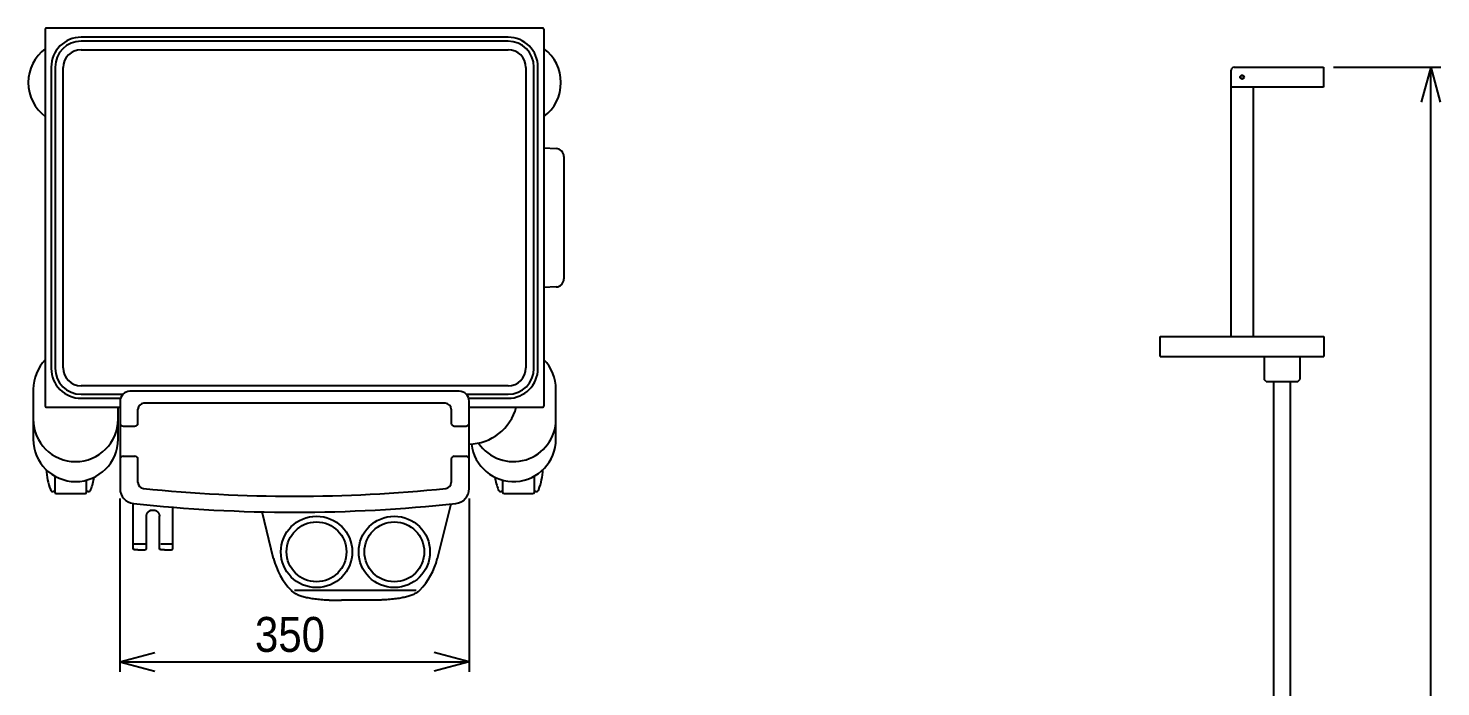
# Model space of a CAD drawing. Extents: x -6693 to -5277, y -1387 to 428.
# Drawn here: x -6693 to -5277, y -232 to 428 of the extents above; entities that cross this region are included whole.
import ezdxf

# ---------------------------------------------------------------- set-up
doc = ezdxf.new("R2010")
doc.units = 0
doc.header["$MEASUREMENT"] = 0
doc.layers.add('1', color=7, linetype='CONTINUOUS')
doc.dimstyles.new('DMST_1', dxfattribs={"dimtxt": 35, "dimasz": 35, "dimexe": 10, "dimexo": 10, "dimgap": 0.09, "dimtad": 1, "dimdec": 4, "dimzin": 9, "dimdsep": 46, "dimtxsty": 'Standard', "dimcen": 0, "dimclrd": 2, "dimclre": 2, "dimclrt": 2, "dimadec": 0, "dimazin": 0, "dimtfac": 1, "dimtdec": 4, "dimtofl": 0, "dimtmove": 0, "dimatfit": 3, "dimfxl": 0, "dimtolj": 1, "dimtzin": 0, "dimarcsym": 0})

# ---------------------------------------------------------------- blocks, each defined once
blk = doc.blocks.new('*D0')
at = {"layer": '1', "color": 2}
for p, q in [((-5384.7, 388.8), (-5277.2, 388.8)), ((-5287.2, 388.8), (-5296.7, 353.8)), ((-5287.2, -1319.2), (-5287.2, 388.8)), ((-5287.2, 388.8), (-5277.8, 353.8)), ((-5287.2, -1319.2), (-5296.7, -1284.2)), ((-5287.2, -1319.2), (-5277.8, -1284.2)), ((-5470.9, -1319.2), (-5277.2, -1319.2))]:
    blk.add_line(p, q, dxfattribs=at)
at = {"layer": '1', "color": 2, "width": 0.9}
blk.add_text('1710', height=35, rotation=90, dxfattribs=at).set_placement((-5297.2, -505.9))
blk = doc.blocks.new('*D4')
at = {"layer": '1', "color": 2}
for p, q in [((-6601.3, -43.7), (-6601.3, -217.4)), ((-6251.3, -43.7), (-6251.3, -217.4)), ((-6601.3, -207.4), (-6566.3, -197.9)), ((-6251.3, -207.4), (-6286.3, -197.9)), ((-6601.3, -207.4), (-6251.3, -207.4)), ((-6601.3, -207.4), (-6566.3, -216.8)), ((-6251.3, -207.4), (-6286.3, -216.8))]:
    blk.add_line(p, q, dxfattribs=at)
at = {"layer": '1', "color": 2, "width": 0.9}
blk.add_text('350', height=35, dxfattribs=at).set_placement((-6466, -197.4))

msp = doc.modelspace()

# ---------------------------------------------------------------- linework, layer by layer
at = {"layer": '1', "color": 7}
for p, q in [((-6676.27111, 426.86191), (-6676.27111, 48.86191)), ((-6642.01237, 427.86191), (-6675.27111, 427.86191)), ((-6177.27111, 427.86191), (-6642.01237, 427.86191)), ((-6176.27111, 426.86191), (-6176.27111, 48.86191)), ((-6212.27111, 418.86191), (-6640.27111, 418.86191)), ((-6670.27111, 388.86191), (-6670.27111, 86.86191)), ((-6182.27111, 86.86191), (-6182.27111, 388.86191)), ((-5487.34066, 368.84413), (-5487.34066, 385.84413)), ((-5484.34066, 388.84413), (-5394.73166, 388.84413)), ((-5394.73166, 388.84413), (-5394.73166, 368.84413)), ((-5394.73166, 368.84413), (-5487.34066, 368.84413)), ((-5487.34066, 118.84413), (-5487.34066, 368.84413)), ((-5465.34066, 368.84413), (-5465.34066, 118.84413)), ((-6176.27111, 307.86191), (-6163.87161, 307.24193)), ((-6156.27111, 299.25191), (-6156.27111, 176.4719)), ((-6163.87161, 168.48188), (-6176.27111, 167.86191)), ((-5558.34066, 98.84413), (-5558.34066, 118.84413)), ((-5558.34066, 118.84413), (-5394.34066, 118.84413)), ((-5487.34066, 118.84413), (-5465.34066, 118.84413)), ((-5394.34066, 118.84413), (-5394.34066, 98.84413)), ((-5558.34066, 98.84413), (-5394.34066, 98.84413)), ((-5454.34066, 98.84413), (-5454.34066, 75.84413)), ((-5418.34066, 98.84413), (-5418.34066, 75.84413)), ((-5452.34066, 73.84413), (-5454.34066, 75.84413)), ((-5452.34066, 73.84413), (-5420.34066, 73.84413)), ((-5444.99066, 73.84413), (-5444.99066, -484.65587)), ((-5427.69066, -484.65587), (-5427.69066, 73.84413)), ((-5420.34066, 73.84413), (-5418.34066, 75.84413)), ((-6688.27111, 65.86191), (-6688.27111, 15.86191)), ((-6640.27111, 56.86191), (-6600.8105, 56.86191)), ((-6261.27111, 63.86191), (-6591.27111, 63.86191)), ((-6251.73172, 56.86191), (-6212.27111, 56.86191)), ((-6164.27111, 15.86191), (-6164.27111, 65.86191)), ((-6675.27111, 47.86191), (-6601.27111, 47.86191)), ((-6603.27111, 15.86191), (-6603.27111, 47.86191)), ((-6601.27111, 53.86191), (-6601.27111, 31.86191)), ((-6583.27111, 31.86191), (-6583.27111, 45.86191)), ((-6275.27111, 51.86191), (-6577.27111, 51.86191)), ((-6269.27111, 45.86191), (-6269.27111, 31.86191)), ((-6251.27111, -33.73671), (-6251.27111, 53.86191)), ((-6251.27111, 47.86191), (-6177.27111, 47.86191)), ((-6601.27111, 31.86191), (-6601.27111, -4.13809)), ((-6598.27111, 28.86191), (-6586.27111, 28.86191)), ((-6266.27111, 28.86191), (-6254.27111, 28.86191)), ((-6601.27111, -4.13809), (-6601.27111, -33.73671)), ((-6598.27111, -1.13809), (-6586.27111, -1.13809)), ((-6583.27111, -27.6477), (-6583.27111, -4.13809)), ((-6269.27111, -4.13809), (-6269.27111, -27.6477)), ((-6266.27111, -1.13809), (-6254.27111, -1.13809)), ((-6666.77111, -21.08738), (-6666.77111, -37.13809)), ((-6634.77111, -37.13809), (-6634.77111, -25.18989)), ((-6217.77111, -25.18989), (-6217.77111, -37.13809)), ((-6185.77111, -37.13809), (-6185.77111, -21.08738)), ((-6666.77111, -36.63809), (-6668.23661, -36.63809)), ((-6665.27111, -38.63809), (-6636.27111, -38.63809)), ((-6633.3056, -36.63809), (-6634.77111, -36.63809)), ((-6217.77111, -36.63809), (-6219.23661, -36.63809)), ((-6216.27111, -38.63809), (-6187.27111, -38.63809)), ((-6184.3056, -36.63809), (-6185.77111, -36.63809)), ((-6588.27111, -48.60278), (-6588.27111, -93.92844)), ((-6548.27111, -93.92844), (-6548.27111, -52.41184)), ((-6269.73342, -49.19103), (-6283.27111, -104.13809)), ((-6574.77111, -93.92844), (-6574.77111, -61.45661)), ((-6561.77111, -93.92844), (-6561.77111, -61.45661)), ((-6447.27111, -104.13809), (-6458.8782, -57.02695)), ((-6583.27111, -95.22254), (-6579.77111, -95.22254)), ((-6556.77111, -95.22254), (-6553.27111, -95.22254)), ((-6351.17596, -145.63809), (-6379.36626, -145.63809))]:
    msp.add_line(p, q, dxfattribs=at)
at = {"layer": '1', "color": 2}
for p, q in [((-6212.27111, 414.86191), (-6640.27111, 414.86191)), ((-6640.27111, 406.36191), (-6212.27111, 406.36191)), ((-6666.27111, 388.86191), (-6666.27111, 86.86191)), ((-6658.27111, 87.36191), (-6658.27111, 388.36191)), ((-6194.27111, 388.36191), (-6194.27111, 87.36191)), ((-6186.27111, 86.86191), (-6186.27111, 388.86191)), ((-6212.27111, 69.36191), (-6640.27111, 69.36191)), ((-6640.27111, 60.86191), (-6598.41254, 60.86191)), ((-6254.12968, 60.86191), (-6212.27111, 60.86191)), ((-6587.03273, -88.9855), (-6576.03273, -88.9855)), ((-6560.50948, -88.9855), (-6549.50948, -88.9855)), ((-6426.42183, -135.63809), (-6304.22342, -135.63809))]:
    msp.add_line(p, q, dxfattribs=at)
at = {"layer": '1', "color": 7}
for points in [[(-6574.77111, -61.45661, -0.0205872265), (-6574.74925, -60.92773, -0.0204510792), (-6574.68566, -60.41786, -0.020139876), (-6574.5833, -59.92768, -0.0196857973), (-6574.44513, -59.45788, -0.0191282447), (-6574.27413, -59.00915, -0.01850947), (-6574.07325, -58.58217, -0.0178709058), (-6573.84547, -58.17763, -0.0172507366), (-6573.59375, -57.7962, -0.0166828358), (-6573.32106, -57.43858, -0.0161968987), (-6573.03036, -57.10546, -0.0158194796), (-6572.72461, -56.7975, -0.0155756594), (-6572.4068, -56.51541, -0.0154911575), (-6572.07987, -56.25987, -0.0155948225), (-6571.7468, -56.03155, -0.0159215388), (-6571.41055, -55.83115, -0.0165156572), (-6571.07409, -55.65935, -0.0174350473), (-6570.74039, -55.51684, -0.0211888488), (-6570.3892, -55.39729, -0.0199861873), (-6570.02292, -55.30494, -0.0176296479), (-6569.66387, -55.24304, -0.0144597156), (-6569.31062, -55.20549, -0.0106955106), (-6568.9617, -55.18621, -0.0065523382), (-6568.61568, -55.17911, -0.0022060543), (-6568.27111, -55.17809, -0.0022084003), (-6567.92653, -55.17911, -0.0065746912), (-6567.58051, -55.18621, -0.0107638447), (-6567.2316, -55.20549, -0.0146087627), (-6566.87834, -55.24304, -0.0178994327), (-6566.5193, -55.30494, -0.0204111072), (-6566.15302, -55.39729, -0.0190134609), (-6565.80182, -55.51684, -0.0178120841), (-6565.46812, -55.65935, -0.0168309663), (-6565.13166, -55.83115, -0.0161882694), (-6564.79542, -56.03155, -0.0158232043), (-6564.46235, -56.25987, -0.0156892767), (-6564.13542, -56.51541, -0.0157501559), (-6563.8176, -56.7975, -0.0159761455), (-6563.51186, -57.10546, -0.0163411886), (-6563.22116, -57.43858, -0.0168202981), (-6562.94846, -57.7962, -0.0173873576), (-6562.69674, -58.17763, -0.0180133387), (-6562.46896, -58.58217, -0.0186650941), (-6562.26809, -59.00915, -0.0193049935), (-6562.09708, -59.45788, -0.0198917032), (-6561.95892, -59.92768, -0.0203823289), (-6561.85656, -60.41786, -0.0207358818), (-6561.79296, -60.92773, -0.0209176273), (-6561.77111, -61.45661)], [(-6583.27111, -95.22254, -0.0026676349), (-6583.66311, -95.22047, -0.0028976372), (-6584.03911, -95.21425, -0.0031578329), (-6584.39911, -95.2039, -0.0034535609), (-6584.74311, -95.18941, -0.0037913428), (-6585.07111, -95.17077, -0.0041791934), (-6585.38311, -95.148, -0.0046270224), (-6585.67911, -95.12108, -0.0051471554), (-6585.95911, -95.09002, -0.005755008), (-6586.22311, -95.05482, -0.0064699526), (-6586.47111, -95.01548, -0.0073164189), (-6586.70311, -94.972, -0.0083252523), (-6586.91911, -94.92438, -0.0095353021), (-6587.11911, -94.87261, -0.0109950728), (-6587.30311, -94.81671, -0.0127639462), (-6587.47111, -94.75666, -0.0149117863), (-6587.62311, -94.69248, -0.0175143607), (-6587.75911, -94.62415, -0.020639578), (-6587.87911, -94.55168, -0.0243161863), (-6587.98311, -94.47507, -0.0284748201), (-6588.07111, -94.39432, -0.0328601247), (-6588.14311, -94.30942, -0.0369491038), (-6588.19911, -94.22039, -0.0399763135), (-6588.23911, -94.12721, -0.0411809787), (-6588.26311, -94.0299, -0.0402112047), (-6588.27111, -93.92844)], [(-6579.77111, -95.22254, 0.0026676349), (-6579.37911, -95.22047, 0.0028976372), (-6579.00311, -95.21425, 0.0031578329), (-6578.64311, -95.2039, 0.0034535609), (-6578.29911, -95.18941, 0.0037913428), (-6577.97111, -95.17077, 0.0041791934), (-6577.65911, -95.148, 0.0046270224), (-6577.36311, -95.12108, 0.0051471554), (-6577.08311, -95.09002, 0.005755008), (-6576.81911, -95.05482, 0.0064699526), (-6576.57111, -95.01548, 0.0073164189), (-6576.33911, -94.972, 0.0083252523), (-6576.12311, -94.92438, 0.0095353021), (-6575.92311, -94.87261, 0.0109950728), (-6575.73911, -94.81671, 0.0127639462), (-6575.57111, -94.75666, 0.0149117863), (-6575.41911, -94.69248, 0.0175143608), (-6575.28311, -94.62415, 0.020639578), (-6575.16311, -94.55168, 0.0243161863), (-6575.05911, -94.47507, 0.0284748202), (-6574.97111, -94.39432, 0.0328601247), (-6574.89911, -94.30942, 0.0369491038), (-6574.84311, -94.22039, 0.0399763135), (-6574.80311, -94.12721, 0.0411809786), (-6574.77911, -94.0299, 0.0402112047), (-6574.77111, -93.92844)], [(-6556.77111, -95.22254, -0.0026676349), (-6557.16311, -95.22047, -0.0028976372), (-6557.53911, -95.21425, -0.0031578329), (-6557.89911, -95.2039, -0.0034535609), (-6558.24311, -95.18941, -0.0037913428), (-6558.57111, -95.17077, -0.0041791934), (-6558.88311, -95.148, -0.0046270224), (-6559.17911, -95.12108, -0.0051471554), (-6559.45911, -95.09002, -0.005755008), (-6559.72311, -95.05482, -0.0064699526), (-6559.97111, -95.01548, -0.0073164189), (-6560.20311, -94.972, -0.0083252523), (-6560.41911, -94.92438, -0.0095353021), (-6560.61911, -94.87261, -0.0109950728), (-6560.80311, -94.81671, -0.0127639462), (-6560.97111, -94.75666, -0.0149117863), (-6561.12311, -94.69248, -0.0175143607), (-6561.25911, -94.62415, -0.020639578), (-6561.37911, -94.55168, -0.0243161863), (-6561.48311, -94.47507, -0.0284748201), (-6561.57111, -94.39432, -0.0328601247), (-6561.64311, -94.30942, -0.0369491038), (-6561.69911, -94.22039, -0.0399763135), (-6561.73911, -94.12721, -0.0411809786), (-6561.76311, -94.0299, -0.0402112047), (-6561.77111, -93.92844)], [(-6553.27111, -95.22254, 0.0026676349), (-6552.87911, -95.22047, 0.0028976372), (-6552.50311, -95.21425, 0.0031578329), (-6552.14311, -95.2039, 0.0034535609), (-6551.79911, -95.18941, 0.0037913428), (-6551.47111, -95.17077, 0.0041791934), (-6551.15911, -95.148, 0.0046270224), (-6550.86311, -95.12108, 0.0051471554), (-6550.58311, -95.09002, 0.005755008), (-6550.31911, -95.05482, 0.0064699526), (-6550.07111, -95.01548, 0.0073164189), (-6549.83911, -94.972, 0.0083252523), (-6549.62311, -94.92438, 0.0095353021), (-6549.42311, -94.87261, 0.0109950728), (-6549.23911, -94.81671, 0.0127639462), (-6549.07111, -94.75666, 0.0149117863), (-6548.91911, -94.69248, 0.0175143608), (-6548.78311, -94.62415, 0.020639578), (-6548.66311, -94.55168, 0.0243161863), (-6548.55911, -94.47507, 0.0284748202), (-6548.47111, -94.39432, 0.0328601247), (-6548.39911, -94.30942, 0.0369491038), (-6548.34311, -94.22039, 0.0399763135), (-6548.30311, -94.12721, 0.0411809786), (-6548.27911, -94.0299, 0.0402112047), (-6548.27111, -93.92844)], [(-6429.8415, -135.63809, 0.0256015755), (-6428.75751, -136.63744, 0.0227448795), (-6427.51087, -137.58418, 0.020025386), (-6426.10159, -138.47833, 0.0175524159), (-6424.52966, -139.31988, 0.0153674107), (-6422.79508, -140.10884, 0.0134701386), (-6420.89785, -140.84519, 0.0118386992), (-6418.83798, -141.52895, 0.0104423258), (-6416.61546, -142.16012, 0.0092486097), (-6414.2303, -142.73869, 0.0082271026), (-6411.68249, -143.26465, 0.0073508101), (-6408.97203, -143.73803, 0.0065965584), (-6406.09892, -144.1588, 0.0059448163), (-6403.06317, -144.52698, 0.0053792899), (-6399.86477, -144.84256, 0.0048864562), (-6396.50372, -145.10555, 0.004455113), (-6392.98003, -145.31594, 0.0040759784), (-6389.29369, -145.47373, 0.0037413486), (-6385.4447, -145.57892, 0.0034448135), (-6381.43307, -145.63152), (-6379.36626, -145.63809)], [(-6300.70072, -135.63809, -0.0256015755), (-6301.78471, -136.63744, -0.0227448795), (-6303.03134, -137.58418, -0.020025386), (-6304.44063, -138.47833, -0.0175524159), (-6306.01256, -139.31988, -0.0153674107), (-6307.74714, -140.10884, -0.0134701386), (-6309.64436, -140.84519, -0.0118386992), (-6311.70423, -141.52895, -0.0104423258), (-6313.92675, -142.16012, -0.0092486097), (-6316.31192, -142.73869, -0.0082271026), (-6318.85973, -143.26465, -0.0073508101), (-6321.57019, -143.73803, -0.0065965584), (-6324.44329, -144.1588, -0.0059448163), (-6327.47905, -144.52698, -0.0053792899), (-6330.67745, -144.84256, -0.0048864562), (-6334.03849, -145.10555, -0.004455113), (-6337.56219, -145.31594, -0.0040759784), (-6341.24853, -145.47373, -0.0037413486), (-6345.09751, -145.57892, -0.0034448135), (-6349.10915, -145.63152), (-6351.17596, -145.63809)]]:
    msp.add_lwpolyline(points, format="xyb", dxfattribs=at)
at = {"layer": '1', "color": 3}
msp.add_circle((-5476.34066, 378.84413), 2, dxfattribs=at)
at = {"layer": '1', "color": 4}
msp.add_circle((-5476.34066, 378.84413), 1.621, dxfattribs=at)
at = {"layer": '1', "color": 7}
for centre, radius in [((-6404.27111, -97.13809), 35.75), ((-6404.27111, -97.13809), 30), ((-6326.27111, -97.13809), 35.75), ((-6326.27111, -97.13809), 30)]:
    msp.add_circle(centre, radius, dxfattribs=at)
for centre, radius, start, end in [((-6675.27111, 426.86191), 1, 90, 180), ((-6177.27111, 426.86191), 1, 0, 90), ((-6640.27111, 388.86191), 30, 90, 180), ((-6212.27111, 388.86191), 30, 0, 90), ((-6650.77111, 373.36191), 42.5, 126.86989765, 233.13010235), ((-6201.77111, 373.36191), 42.5, 306.86989765, 53.13010235), ((-5484.34066, 385.84413), 3, 90, 180), ((-6164.27111, 299.25191), 8, 0, 87.13759477), ((-6164.27111, 176.4719), 8, 272.86240523, 0), ((-6645.77111, 65.86191), 42.5, 135.86055738, 180), ((-6640.27111, 86.86191), 30, 180, 270), ((-6212.27111, 86.86191), 30, 270, 0), ((-6206.77111, 65.86191), 42.5, 0, 44.13944262), ((-6591.27111, 53.86191), 10, 90, 180), ((-6261.27111, 53.86191), 10, 0, 90), ((-6675.27111, 48.86191), 1, 180, 270), ((-6577.27111, 45.86191), 6, 90, 180), ((-6275.27111, 45.86191), 6, 0, 90), ((-6252.27076, 60.86191), 50, 271.14559133, 344.92993786), ((-6177.27111, 48.86191), 1, 270, 0), ((-6598.27111, 31.86191), 3, 180, 270), ((-6586.27111, 31.86191), 3, 270, 0), ((-6266.27111, 31.86191), 3, 180, 270), ((-6254.27111, 31.86191), 3, 270, 0), ((-6645.77111, 15.86191), 42.5, 180, 0), ((-6206.77111, 15.86191), 42.5, 186.6099469, 0), ((-6598.27111, -4.13809), 3, 90, 180), ((-6586.27111, -4.13809), 3, 0, 90), ((-6266.27111, -4.13809), 3, 90, 180), ((-6254.27111, -4.13809), 3, 0, 90), ((-6610.27111, -11.63809), 65, 182.79399859, 200.7835596), ((-6691.27111, -11.63809), 65, 339.2164404, 350.51802164), ((-6577.27111, -27.6477), 6, 180, 264.13614044), ((-6275.27111, -27.6477), 6, 275.86385956, 0), ((-6161.27111, -11.63809), 65, 189.48197836, 200.7835596), ((-6242.27111, -11.63809), 65, 339.2164404, 357.20600141), ((-6668.23661, -33.63809), 3, 200.7835596, 270), ((-6665.27111, -37.13809), 1.5, 180, 270), ((-6636.27111, -37.13809), 1.5, 270, 0), ((-6633.3056, -33.63809), 3, 270, 339.2164404), ((-6586.27111, -33.73671), 15, 180, 263.81471047), ((-6426.27111, 1442.6186), 1484, 264.13614044, 275.86385956), ((-6266.27111, -33.73671), 15, 276.18528953, 0), ((-6219.23661, -33.63809), 3, 200.7835596, 270), ((-6216.27111, -37.13809), 1.5, 180, 270), ((-6187.27111, -37.13809), 1.5, 270, 0), ((-6184.3056, -33.63809), 3, 270, 339.2164404), ((-6426.27111, 1442.6186), 1500, 263.81471047, 276.18528953), ((-6379.36626, -87.13809), 70, 193.84069549, 223.8567042), ((-6351.17596, -87.13809), 70, 316.1432958, 346.15930451)]:
    msp.add_arc(centre, radius, start, end, dxfattribs=at)
at = {"layer": '1', "color": 2}
for centre, radius, start, end in [((-6640.27111, 388.86191), 26, 90, 180), ((-6212.27111, 388.86191), 26, 0, 90), ((-6640.27111, 388.36191), 18, 90, 180), ((-6212.27111, 388.36191), 18, 0, 90), ((-6640.27111, 86.86191), 26, 180, 270), ((-6640.27111, 87.36191), 18, 180, 270), ((-6212.27111, 87.36191), 18, 270, 0), ((-6212.27111, 86.86191), 26, 270, 0), ((-6645.77111, 35.86191), 42.5, 180, 0), ((-6206.77111, 35.86191), 42.5, 214.24100618, 0)]:
    msp.add_arc(centre, radius, start, end, dxfattribs=at)

# ---------------------------------------------------------------- dimensions: what is measured, and where the dimension line sits
at = {"layer": '1', "color": 2, "linetype": 'Continuous'}
dim = msp.add_linear_dim(base=(-5287.21692, 388.84413), p1=(-5480.87515, -1319.15587), p2=(-5394.73166, 388.84413), angle=90, text='1710', dimstyle='DMST_1', dxfattribs=at)
dim.commit()
dim.dimension.update_dxf_attribs({"geometry": '*D0', "text_midpoint": (-5314.71692, -458.63463)})
dim = msp.add_linear_dim(base=(-6251.27111, -207.35589), p1=(-6601.27111, -33.73671), p2=(-6251.27111, -33.73671), dimstyle='DMST_1', dxfattribs=at)
dim.commit()
dim.dimension.update_dxf_attribs({"geometry": '*D4', "text_midpoint": (-6424.01089, -179.85589)})

doc.saveas('drawing.dxf')
